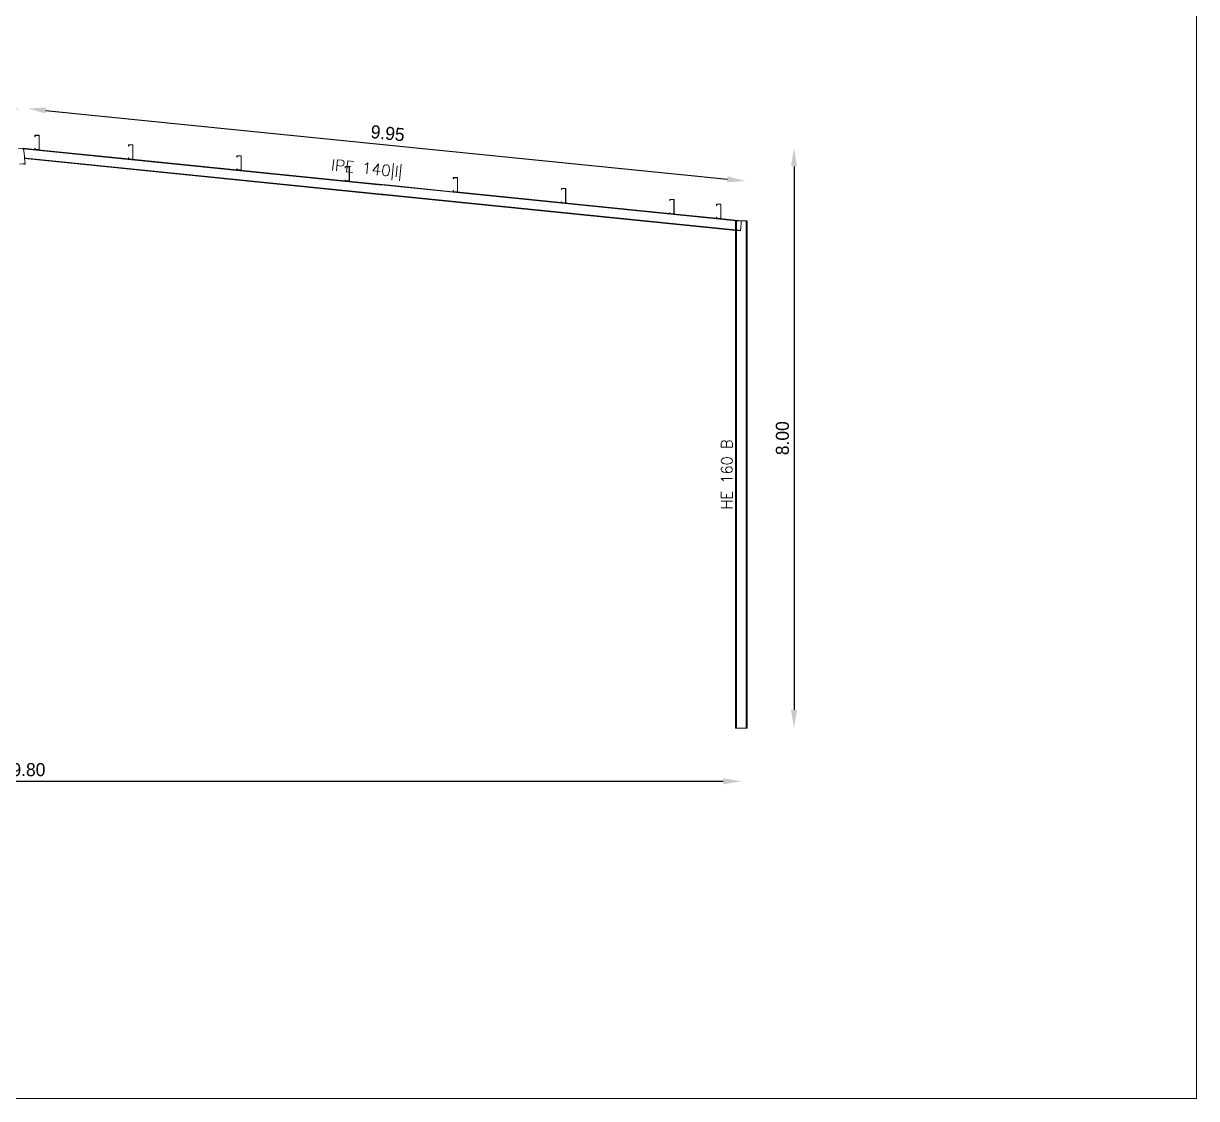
# Model space of a CAD drawing. Header units: millimetres. Extents: x 0 to 149, y -64 to 103.
# Drawn here: x 133.16 to 149.34, y 25.66 to 40.5 of the extents above; entities that cross this region are included whole.
import ezdxf
from ezdxf.enums import TextEntityAlignment as Align

# ---------------------------------------------------------------- set-up
doc = ezdxf.new("R2010")
doc.units = ezdxf.units.MM
for name, color, linetype, lineweight in [('BARRAS_DE_ACERO', 7, 'Continuous', 9), ('COTAS', 13, 'Continuous', 9), ('RECUAD_LIMITES', 2, 'Continuous', 0), ('REFERENCIA_DE_LAS_BARRAS', 2, 'Continuous', 9)]:
    doc.layers.add(name, color=color, linetype=linetype, lineweight=lineweight)
doc.styles.add('CYPETXT', font='romans__.ttf', dxfattribs={"height": 0.2})
doc.styles.add('RomanS', font='')
doc.styles.get('RomanS').set_extended_font_data('Porsche')
doc.dimstyles.new('100-color', dxfattribs={"dimtxt": 0.18, "dimasz": 0.25, "dimexe": 0, "dimexo": 0.5, "dimgap": 0.07, "dimtad": 1, "dimzin": 4, "dimdsep": 46, "dimtxsty": 'RomanS', "dimcen": 0.1, "dimse1": 1, "dimse2": 1, "dimadec": 0, "dimazin": 0, "dimtfac": 1, "dimtix": 1, "dimtmove": 2, "dimatfit": 3, "dimfxl": 1, "dimtvp": 1.058824, "dimtolj": 1, "dimtzin": 1, "dimarcsym": 0})

# ---------------------------------------------------------------- blocks, each defined once
blk = doc.blocks.new('*D511')
at = {"layer": 'COTAS', "color": 0, "lineweight": -2, "transparency": 16777216}
blk.add_line((123.513, 30.042), (142.813, 30.042), dxfattribs=at)
at = {"layer": 'COTAS', "color": 0, "transparency": 16777216}
for points in [[(123.513, 30.084), (123.513, 30.001), (123.263, 30.042)], [(142.813, 30.084), (142.813, 30.001), (143.063, 30.042)]]:
    blk.add_solid(points, dxfattribs=at)
at = {"layer": 'Defpoints', "color": 0, "transparency": 16777216}
for p in [(123.263, 30.776), (143.063, 30.776), (143.063, 30.042)]:
    blk.add_point(p, dxfattribs=at)
at = {"layer": 'COTAS', "color": 0, "transparency": 16777216, "insert": (133.163, 30.202), "char_height": 0.18, "attachment_point": 5, "style": 'RomanS'}
blk.add_mtext('\\A1;19.80', dxfattribs=at)
blk = doc.blocks.new('*D512')
at = {"layer": 'COTAS', "color": 0, "lineweight": -2, "transparency": 16777216}
blk.add_line((143.789, 38.526), (143.789, 31.026), dxfattribs=at)
at = {"layer": 'COTAS', "color": 0, "transparency": 16777216}
for points in [[(143.747, 38.526), (143.831, 38.526), (143.789, 38.776)], [(143.747, 31.026), (143.831, 31.026), (143.789, 30.776)]]:
    blk.add_solid(points, dxfattribs=at)
at = {"layer": 'Defpoints', "color": 0, "transparency": 16777216}
for p in [(133.163, 38.776), (133.163, 30.776), (143.789, 30.776)]:
    blk.add_point(p, dxfattribs=at)
at = {"layer": 'COTAS', "color": 0, "transparency": 16777216, "insert": (143.629, 34.776), "char_height": 0.18, "attachment_point": 5, "rotation": 90, "style": 'RomanS'}
blk.add_mtext('\\A1;8.00', dxfattribs=at)
blk = doc.blocks.new('*D514')
at = {"layer": 'COTAS', "color": 0, "lineweight": -2, "transparency": 16777216}
blk.add_line((123.457, 38.348), (132.859, 39.298), dxfattribs=at)
at = {"layer": 'COTAS', "color": 0, "transparency": 16777216}
for points in [[(132.855, 39.339), (132.863, 39.256), (133.108, 39.323)], [(123.452, 38.389), (123.461, 38.306), (123.208, 38.323)]]:
    blk.add_solid(points, dxfattribs=at)
at = {"layer": 'Defpoints', "color": 0, "transparency": 16777216}
for p in [(133.108, 39.323), (133.163, 38.776), (123.263, 37.776)]:
    blk.add_point(p, dxfattribs=at)
at = {"layer": 'COTAS', "color": 0, "transparency": 16777216, "insert": (128.142, 38.982), "char_height": 0.18, "attachment_point": 5, "rotation": 5.7679, "style": 'RomanS'}
blk.add_mtext('\\A1;9.95', dxfattribs=at)
blk = doc.blocks.new('*D515')
at = {"layer": 'COTAS', "color": 0, "lineweight": -2, "transparency": 16777216}
blk.add_line((133.467, 39.299), (142.87, 38.349), dxfattribs=at)
at = {"layer": 'COTAS', "color": 0, "transparency": 16777216}
for points in [[(133.471, 39.34), (133.463, 39.257), (133.219, 39.324)], [(142.874, 38.39), (142.866, 38.307), (143.119, 38.324)]]:
    blk.add_solid(points, dxfattribs=at)
at = {"layer": 'Defpoints', "color": 0, "transparency": 16777216}
for p in [(133.163, 38.776), (143.119, 38.324), (143.063, 37.776)]:
    blk.add_point(p, dxfattribs=at)
at = {"layer": 'COTAS', "color": 0, "transparency": 16777216, "insert": (138.185, 38.983), "char_height": 0.18, "attachment_point": 5, "rotation": 354.2321, "style": 'RomanS'}
blk.add_mtext('\\A1;9.95', dxfattribs=at)

msp = doc.modelspace()

# ---------------------------------------------------------------- linework, layer by layer
at = {"layer": 'BARRAS_DE_ACERO'}
for p, q in [((133.32, 38.954), (133.319, 38.953)), ((133.319, 38.953), (133.319, 38.951)), ((133.319, 38.936), (133.319, 38.951)), ((133.319, 38.936), (133.321, 38.936)), ((133.32, 38.954), (133.322, 38.955)), ((133.321, 38.953), (133.322, 38.953)), ((133.321, 38.952), (133.321, 38.953)), ((133.321, 38.951), (133.321, 38.952)), ((133.321, 38.936), (133.321, 38.951)), ((133.322, 38.955), (133.323, 38.956)), ((133.323, 38.954), (133.322, 38.953)), ((133.323, 38.954), (133.374, 38.954)), ((133.374, 38.954), (133.375, 38.953)), ((133.376, 38.953), (133.375, 38.953)), ((133.376, 38.955), (133.377, 38.954)), ((133.376, 38.953), (133.377, 38.952)), ((133.378, 38.953), (133.377, 38.954)), ((133.377, 38.952), (133.377, 38.951)), ((133.377, 38.951), (133.377, 38.76)), ((133.379, 38.951), (133.378, 38.953)), ((133.379, 38.76), (133.379, 38.951)), ((133.088, 38.768), (133.163, 38.776)), ((133.149, 38.765), (133.163, 38.766)), ((133.238, 38.768), (133.163, 38.776)), ((133.163, 38.776), (133.163, 38.766)), ((133.167, 38.74), (133.163, 38.776)), ((133.2, 38.765), (133.163, 38.769)), ((133.167, 38.74), (133.175, 38.662)), ((133.2, 38.765), (138.058, 38.274)), ((133.319, 38.76), (133.319, 38.776)), ((133.319, 38.776), (133.321, 38.776)), ((133.319, 38.758), (133.319, 38.76)), ((133.32, 38.757), (133.319, 38.758)), ((133.32, 38.757), (133.322, 38.756)), ((133.321, 38.759), (133.321, 38.76)), ((133.321, 38.759), (133.321, 38.758)), ((133.322, 38.758), (133.321, 38.758)), ((133.322, 38.758), (133.323, 38.758)), ((133.323, 38.756), (133.322, 38.756)), ((133.323, 38.758), (133.342, 38.758)), ((133.362, 38.756), (133.323, 38.756)), ((133.342, 38.758), (133.374, 38.758)), ((133.362, 38.756), (133.374, 38.756)), ((133.374, 38.758), (133.375, 38.758)), ((133.376, 38.756), (133.374, 38.756)), ((133.375, 38.758), (133.376, 38.758)), ((133.376, 38.758), (133.377, 38.759)), ((133.376, 38.756), (133.377, 38.757)), ((133.377, 38.76), (133.377, 38.759)), ((134.612, 38.82), (134.613, 38.822)), ((134.612, 38.805), (134.612, 38.82)), ((134.612, 38.805), (134.612, 38.805)), ((134.614, 38.805), (134.612, 38.805)), ((134.614, 38.824), (134.613, 38.822)), ((134.615, 38.825), (134.614, 38.824)), ((134.614, 38.821), (134.615, 38.822)), ((134.614, 38.821), (134.614, 38.82)), ((134.614, 38.82), (134.614, 38.82)), ((134.614, 38.82), (134.614, 38.82)), ((134.614, 38.82), (134.614, 38.805)), ((134.615, 38.805), (134.614, 38.805)), ((134.615, 38.825), (134.617, 38.825)), ((134.616, 38.823), (134.615, 38.822)), ((134.616, 38.822), (134.615, 38.822)), ((134.615, 38.821), (134.615, 38.822)), ((134.615, 38.821), (134.615, 38.82)), ((134.615, 38.805), (134.615, 38.82)), ((134.617, 38.823), (134.616, 38.823)), ((134.617, 38.822), (134.616, 38.822)), ((134.668, 38.825), (134.617, 38.825)), ((134.617, 38.823), (134.668, 38.823)), ((134.617, 38.823), (134.617, 38.823)), ((134.667, 38.822), (134.617, 38.822)), ((134.668, 38.822), (134.667, 38.822)), ((134.668, 38.825), (134.669, 38.825)), ((134.671, 38.824), (134.669, 38.825)), ((134.67, 38.821), (134.669, 38.822)), ((134.67, 38.82), (134.67, 38.821)), ((134.67, 38.82), (134.67, 38.821)), ((134.67, 38.629), (134.67, 38.82)), ((134.67, 38.82), (134.67, 38.82)), ((134.67, 38.63), (134.67, 38.82)), ((134.672, 38.822), (134.671, 38.824)), ((134.672, 38.82), (134.672, 38.822)), ((134.672, 38.82), (134.672, 38.82)), ((134.672, 38.82), (134.672, 38.82)), ((134.672, 38.63), (134.672, 38.82)), ((134.672, 38.63), (134.672, 38.82)), ((136.106, 38.673), (136.105, 38.671)), ((136.105, 38.67), (136.105, 38.671)), ((136.105, 38.654), (136.105, 38.67)), ((136.106, 38.673), (136.107, 38.674)), ((136.107, 38.674), (136.109, 38.674)), ((136.107, 38.671), (136.108, 38.672)), ((136.107, 38.671), (136.107, 38.671)), ((136.107, 38.67), (136.107, 38.671)), ((136.107, 38.654), (136.107, 38.67)), ((136.107, 38.654), (136.107, 38.669)), ((136.108, 38.672), (136.109, 38.672)), ((136.109, 38.674), (136.16, 38.674)), ((136.11, 38.672), (136.109, 38.671)), ((136.11, 38.672), (136.16, 38.672)), ((136.162, 38.674), (136.16, 38.674)), ((136.16, 38.672), (136.161, 38.671)), ((136.162, 38.671), (136.161, 38.672)), ((136.161, 38.671), (136.161, 38.671)), ((136.162, 38.67), (136.161, 38.671)), ((136.163, 38.673), (136.162, 38.674)), ((136.162, 38.671), (136.163, 38.67)), ((136.162, 38.671), (136.162, 38.671)), ((136.162, 38.669), (136.162, 38.67)), ((136.162, 38.479), (136.162, 38.669)), ((136.163, 38.673), (136.164, 38.671)), ((136.163, 38.67), (136.163, 38.479)), ((136.164, 38.671), (136.165, 38.67)), ((136.165, 38.67), (136.165, 38.669)), ((136.165, 38.669), (136.165, 38.669)), ((136.165, 38.479), (136.165, 38.669)), ((136.165, 38.479), (136.165, 38.669)), ((133.108, 38.558), (133.184, 38.566)), ((133.16, 38.554), (133.185, 38.557)), ((133.175, 38.662), (133.178, 38.633)), ((133.2, 38.638), (133.177, 38.64)), ((133.178, 38.633), (138.11, 38.135)), ((133.184, 38.566), (133.178, 38.633)), ((133.185, 38.565), (133.184, 38.566)), ((133.185, 38.565), (133.185, 38.557)), ((138.11, 38.142), (133.2, 38.638)), ((134.612, 38.629), (134.612, 38.645)), ((134.612, 38.645), (134.612, 38.645)), ((134.612, 38.645), (134.614, 38.645)), ((134.613, 38.628), (134.612, 38.629)), ((134.614, 38.626), (134.613, 38.628)), ((134.614, 38.645), (134.614, 38.63)), ((134.614, 38.645), (134.615, 38.645)), ((134.614, 38.63), (134.614, 38.629)), ((134.614, 38.629), (134.614, 38.629)), ((134.614, 38.629), (134.614, 38.628)), ((134.614, 38.628), (134.615, 38.628)), ((134.615, 38.625), (134.614, 38.626)), ((134.615, 38.63), (134.615, 38.645)), ((134.615, 38.629), (134.615, 38.629)), ((134.615, 38.628), (134.616, 38.627)), ((134.617, 38.627), (134.616, 38.628)), ((134.617, 38.627), (134.616, 38.627)), ((134.631, 38.627), (134.617, 38.627)), ((134.617, 38.627), (134.617, 38.627)), ((134.617, 38.627), (134.617, 38.627)), ((134.63, 38.627), (134.617, 38.627)), ((134.63, 38.627), (134.636, 38.627)), ((134.631, 38.627), (134.667, 38.627)), ((134.668, 38.627), (134.636, 38.627)), ((134.656, 38.625), (134.668, 38.625)), ((134.667, 38.627), (134.668, 38.628)), ((134.669, 38.628), (134.668, 38.628)), ((134.668, 38.627), (134.669, 38.627)), ((134.668, 38.625), (134.669, 38.625)), ((134.67, 38.629), (134.669, 38.628)), ((134.669, 38.628), (134.67, 38.628)), ((134.669, 38.628), (134.669, 38.627)), ((134.671, 38.626), (134.669, 38.625)), ((134.67, 38.629), (134.67, 38.63)), ((134.67, 38.628), (134.67, 38.629)), ((134.672, 38.628), (134.671, 38.626)), ((134.672, 38.63), (134.672, 38.63)), ((134.672, 38.63), (134.672, 38.629)), ((134.672, 38.629), (134.672, 38.628)), ((136.107, 38.654), (136.105, 38.654)), ((136.107, 38.654), (136.107, 38.654)), ((137.597, 38.521), (137.598, 38.522)), ((137.597, 38.519), (137.597, 38.521)), ((137.597, 38.519), (137.597, 38.503)), ((137.598, 38.522), (137.6, 38.523)), ((137.599, 38.52), (137.599, 38.519)), ((137.599, 38.519), (137.599, 38.503)), ((137.6, 38.523), (137.601, 38.523)), ((137.6, 38.52), (137.601, 38.521)), ((137.6, 38.519), (137.6, 38.52)), ((137.653, 38.523), (137.601, 38.523)), ((137.601, 38.521), (137.601, 38.521)), ((137.601, 38.521), (137.653, 38.521)), ((137.601, 38.521), (137.602, 38.521)), ((137.602, 38.521), (137.652, 38.521)), ((137.652, 38.521), (137.653, 38.521)), ((137.653, 38.523), (137.654, 38.523)), ((137.653, 38.521), (137.654, 38.521)), ((137.653, 38.521), (137.653, 38.521)), ((137.654, 38.52), (137.653, 38.521)), ((137.654, 38.523), (137.656, 38.522)), ((137.654, 38.521), (137.655, 38.52)), ((137.654, 38.519), (137.654, 38.52)), ((137.655, 38.518), (137.654, 38.519)), ((137.655, 38.52), (137.655, 38.519)), ((137.655, 38.519), (137.655, 38.328)), ((137.655, 38.518), (137.655, 38.328)), ((137.656, 38.522), (137.657, 38.521)), ((137.657, 38.521), (137.657, 38.519)), ((137.657, 38.518), (137.657, 38.518)), ((137.657, 38.518), (137.657, 38.328)), ((136.107, 38.494), (136.105, 38.494)), ((136.105, 38.479), (136.105, 38.494)), ((136.105, 38.479), (136.105, 38.479)), ((136.107, 38.494), (136.107, 38.479)), ((136.107, 38.478), (136.107, 38.479)), ((136.107, 38.478), (136.107, 38.479)), ((136.107, 38.478), (136.107, 38.478)), ((136.123, 38.477), (136.107, 38.478)), ((136.107, 38.478), (136.107, 38.478)), ((136.107, 38.477), (136.107, 38.478)), ((136.107, 38.478), (136.108, 38.477)), ((136.107, 38.477), (136.108, 38.476)), ((136.107, 38.477), (136.107, 38.477)), ((136.109, 38.474), (136.107, 38.474)), ((136.109, 38.477), (136.108, 38.477)), ((136.108, 38.476), (136.108, 38.476)), ((136.11, 38.477), (136.109, 38.477)), ((136.109, 38.474), (136.148, 38.474)), ((136.123, 38.477), (136.11, 38.477)), ((136.11, 38.476), (136.16, 38.476)), ((136.16, 38.477), (136.123, 38.477)), ((136.148, 38.474), (136.16, 38.474)), ((136.16, 38.477), (136.161, 38.477)), ((136.161, 38.476), (136.16, 38.476)), ((136.162, 38.474), (136.16, 38.474)), ((136.161, 38.477), (136.162, 38.478)), ((136.161, 38.476), (136.162, 38.477)), ((136.161, 38.477), (136.161, 38.477)), ((136.162, 38.478), (136.163, 38.479)), ((136.162, 38.478), (136.162, 38.479)), ((136.162, 38.477), (136.162, 38.478)), ((136.162, 38.474), (136.163, 38.475)), ((136.164, 38.477), (136.163, 38.475)), ((136.165, 38.479), (136.164, 38.477)), ((136.165, 38.479), (136.165, 38.479)), ((136.165, 38.479), (136.165, 38.479)), ((137.599, 38.503), (137.597, 38.503)), ((137.597, 38.343), (137.599, 38.343)), ((137.6, 38.503), (137.599, 38.503)), ((137.599, 38.343), (137.6, 38.343)), ((137.599, 38.343), (137.599, 38.328)), ((137.6, 38.343), (137.6, 38.328)), ((139.09, 38.37), (139.089, 38.368)), ((139.089, 38.353), (139.089, 38.368)), ((139.091, 38.353), (139.089, 38.353)), ((139.09, 38.37), (139.091, 38.371)), ((139.091, 38.368), (139.092, 38.369)), ((139.091, 38.353), (139.091, 38.368)), ((139.092, 38.353), (139.091, 38.353)), ((139.093, 38.37), (139.092, 38.37)), ((139.092, 38.369), (139.092, 38.37)), ((139.092, 38.369), (139.092, 38.368)), ((139.092, 38.369), (139.093, 38.369)), ((139.092, 38.368), (139.092, 38.353)), ((139.093, 38.37), (139.094, 38.371)), ((139.093, 38.369), (139.093, 38.37)), ((139.093, 38.37), (139.094, 38.37)), ((139.145, 38.373), (139.094, 38.373)), ((139.145, 38.371), (139.094, 38.371)), ((139.145, 38.373), (139.147, 38.372)), ((139.145, 38.371), (139.146, 38.37)), ((139.145, 38.37), (139.146, 38.369)), ((139.147, 38.37), (139.146, 38.37)), ((139.146, 38.369), (139.147, 38.369)), ((139.148, 38.371), (139.147, 38.372)), ((139.147, 38.368), (139.147, 38.369)), ((139.147, 38.178), (139.147, 38.368)), ((139.147, 38.368), (139.147, 38.177)), ((139.148, 38.371), (139.149, 38.37)), ((139.149, 38.37), (139.149, 38.368)), ((139.149, 38.368), (139.149, 38.368)), ((139.149, 38.368), (139.149, 38.368)), ((139.149, 38.368), (139.149, 38.178)), ((137.597, 38.326), (137.598, 38.325)), ((137.6, 38.324), (137.598, 38.325)), ((137.599, 38.327), (137.599, 38.328)), ((137.6, 38.326), (137.599, 38.327)), ((137.6, 38.327), (137.6, 38.328)), ((137.6, 38.327), (137.6, 38.327)), ((137.6, 38.327), (137.6, 38.327)), ((137.601, 38.326), (137.6, 38.327)), ((137.6, 38.326), (137.601, 38.326)), ((137.6, 38.324), (137.601, 38.323)), ((137.601, 38.325), (137.601, 38.326)), ((137.602, 38.326), (137.601, 38.326)), ((137.64, 38.323), (137.601, 38.323)), ((137.616, 38.326), (137.652, 38.326)), ((137.64, 38.323), (137.653, 38.323)), ((137.653, 38.326), (137.652, 38.326)), ((137.654, 38.327), (137.653, 38.326)), ((137.653, 38.326), (137.653, 38.325)), ((137.654, 38.326), (137.653, 38.326)), ((137.654, 38.324), (137.653, 38.323)), ((137.654, 38.327), (137.655, 38.328)), ((137.654, 38.327), (137.654, 38.327)), ((137.655, 38.327), (137.654, 38.326)), ((137.656, 38.325), (137.654, 38.324)), ((137.655, 38.327), (137.655, 38.328)), ((137.657, 38.326), (137.656, 38.325)), ((137.657, 38.328), (137.657, 38.328)), ((137.657, 38.328), (137.657, 38.328)), ((137.657, 38.328), (137.657, 38.326)), ((138.058, 38.274), (138.136, 38.266)), ((138.113, 38.276), (138.168, 38.27)), ((138.136, 38.266), (142.994, 37.776)), ((138.136, 38.266), (142.992, 37.776)), ((138.136, 38.266), (138.136, 38.266)), ((138.168, 38.27), (139.089, 38.177)), ((139.089, 38.193), (139.091, 38.193)), ((139.089, 38.177), (139.089, 38.193)), ((139.092, 38.193), (139.091, 38.193)), ((139.091, 38.177), (139.091, 38.193)), ((139.092, 38.193), (139.092, 38.178)), ((140.582, 38.219), (140.583, 38.221)), ((140.582, 38.219), (140.582, 38.217)), ((140.582, 38.202), (140.582, 38.217)), ((140.582, 38.202), (140.582, 38.202)), ((140.582, 38.202), (140.584, 38.202)), ((140.583, 38.221), (140.585, 38.222)), ((140.585, 38.219), (140.584, 38.218)), ((140.584, 38.217), (140.584, 38.218)), ((140.584, 38.217), (140.585, 38.218)), ((140.584, 38.217), (140.584, 38.217)), ((140.585, 38.222), (140.586, 38.222)), ((140.585, 38.219), (140.585, 38.22)), ((140.585, 38.219), (140.586, 38.219)), ((140.585, 38.219), (140.585, 38.218)), ((140.586, 38.222), (140.637, 38.222)), ((140.586, 38.22), (140.637, 38.22)), ((140.586, 38.219), (140.587, 38.219)), ((140.637, 38.222), (140.637, 38.222)), ((140.639, 38.222), (140.637, 38.222)), ((140.637, 38.22), (140.637, 38.22)), ((140.638, 38.22), (140.637, 38.22)), ((140.639, 38.219), (140.638, 38.22)), ((140.638, 38.219), (140.639, 38.219)), ((140.639, 38.222), (140.64, 38.221)), ((140.639, 38.219), (140.639, 38.218)), ((140.64, 38.218), (140.639, 38.219)), ((140.639, 38.218), (140.639, 38.217)), ((140.64, 38.221), (140.641, 38.219)), ((140.64, 38.218), (140.64, 38.217)), ((140.64, 38.217), (140.64, 38.027)), ((140.64, 38.217), (140.64, 38.217)), ((140.642, 38.217), (140.641, 38.219)), ((140.642, 38.027), (140.642, 38.217)), ((140.642, 38.217), (140.642, 38.217)), ((138.116, 38.142), (138.11, 38.142)), ((138.11, 38.135), (138.116, 38.135)), ((138.116, 38.135), (142.983, 37.643)), ((139.089, 38.177), (139.089, 38.177)), ((139.089, 38.177), (139.09, 38.175)), ((139.091, 38.174), (139.09, 38.175)), ((139.092, 38.176), (139.091, 38.177)), ((139.091, 38.174), (139.092, 38.173)), ((139.092, 38.177), (139.092, 38.178)), ((139.092, 38.177), (139.108, 38.175)), ((139.092, 38.177), (139.093, 38.176)), ((139.092, 38.177), (139.092, 38.177)), ((139.092, 38.176), (139.092, 38.175)), ((139.092, 38.175), (139.093, 38.175)), ((139.094, 38.173), (139.092, 38.173)), ((139.093, 38.176), (139.093, 38.175)), ((139.094, 38.175), (139.093, 38.175)), ((139.094, 38.175), (139.093, 38.175)), ((139.094, 38.175), (139.145, 38.175)), ((139.108, 38.175), (139.094, 38.175)), ((139.094, 38.175), (139.094, 38.175)), ((139.133, 38.173), (139.094, 38.173)), ((139.144, 38.175), (139.108, 38.175)), ((139.145, 38.175), (139.144, 38.175)), ((139.145, 38.175), (139.146, 38.176)), ((139.145, 38.175), (139.146, 38.175)), ((139.147, 38.173), (139.145, 38.173)), ((139.147, 38.177), (139.146, 38.176)), ((139.146, 38.175), (139.147, 38.175)), ((139.147, 38.178), (139.147, 38.177)), ((139.147, 38.176), (139.147, 38.177)), ((139.147, 38.175), (139.147, 38.176)), ((139.147, 38.173), (139.148, 38.174)), ((139.149, 38.175), (139.148, 38.174)), ((140.582, 38.042), (140.584, 38.042)), ((140.582, 38.026), (140.582, 38.042)), ((140.582, 38.025), (140.582, 38.026)), ((140.582, 38.026), (140.582, 38.026)), ((140.582, 38.025), (140.583, 38.023)), ((140.584, 38.042), (140.584, 38.027)), ((140.584, 38.042), (140.584, 38.027)), ((140.584, 38.042), (140.584, 38.042)), ((140.584, 38.026), (140.584, 38.027)), ((140.584, 38.026), (140.584, 38.027)), ((140.584, 38.026), (140.601, 38.024)), ((140.585, 38.026), (140.584, 38.026)), ((140.585, 38.025), (140.584, 38.025)), ((140.585, 38.026), (140.585, 38.025)), ((140.586, 38.025), (140.585, 38.025)), ((140.585, 38.024), (140.585, 38.025)), ((140.585, 38.024), (140.586, 38.024)), ((140.586, 38.025), (140.587, 38.024)), ((140.587, 38.024), (140.586, 38.024)), ((140.625, 38.022), (140.586, 38.022)), ((140.605, 38.024), (140.587, 38.024)), ((140.601, 38.024), (140.587, 38.024)), ((140.601, 38.024), (140.637, 38.024)), ((140.605, 38.024), (140.637, 38.024)), ((140.625, 38.022), (142.074, 37.876)), ((140.625, 38.022), (140.637, 38.022)), ((140.637, 38.024), (140.638, 38.025)), ((140.637, 38.024), (140.638, 38.024)), ((140.639, 38.022), (140.637, 38.022)), ((140.638, 38.024), (140.639, 38.025)), ((140.639, 38.025), (140.638, 38.025)), ((140.639, 38.025), (140.639, 38.026)), ((140.639, 38.025), (140.64, 38.025)), ((140.639, 38.022), (140.64, 38.023)), ((140.64, 38.025), (140.64, 38.026)), ((140.64, 38.023), (140.641, 38.025)), ((140.641, 38.025), (140.642, 38.026)), ((140.642, 38.026), (140.642, 38.027)), ((140.642, 38.027), (140.642, 38.027)), ((142.075, 38.068), (142.074, 38.067)), ((142.076, 38.07), (142.075, 38.068)), ((142.076, 38.07), (142.077, 38.071)), ((142.077, 38.071), (142.079, 38.071)), ((142.078, 38.069), (142.079, 38.069)), ((142.079, 38.071), (142.13, 38.071)), ((142.131, 38.071), (142.13, 38.071)), ((142.131, 38.071), (142.133, 38.07)), ((142.132, 38.067), (142.132, 37.876)), ((142.074, 37.876), (142.074, 37.891)), ((142.076, 37.891), (142.074, 37.891)), ((142.075, 37.874), (142.074, 37.876)), ((142.074, 37.876), (142.074, 37.876)), ((142.075, 37.874), (142.076, 37.872)), ((142.076, 37.891), (142.076, 37.876)), ((142.076, 37.875), (142.076, 37.876)), ((142.077, 37.874), (142.076, 37.875)), ((142.076, 37.875), (142.098, 37.873)), ((142.076, 37.875), (142.076, 37.875)), ((142.076, 37.872), (142.077, 37.871)), ((142.078, 37.873), (142.077, 37.874)), ((142.079, 37.871), (142.077, 37.871)), ((142.078, 37.873), (142.079, 37.873)), ((142.079, 37.873), (142.098, 37.873)), ((142.118, 37.871), (142.079, 37.871)), ((142.118, 37.871), (142.13, 37.871)), ((142.118, 37.871), (142.721, 37.81)), ((142.131, 37.871), (142.13, 37.871)), ((142.131, 37.874), (142.132, 37.875)), ((142.131, 37.874), (142.131, 37.873)), ((142.132, 37.876), (142.132, 37.875)), ((142.134, 37.876), (142.134, 37.874)), ((142.722, 38.003), (142.721, 38.001)), ((142.721, 37.986), (142.721, 38.001)), ((142.721, 37.986), (142.723, 37.986)), ((142.723, 38.004), (142.722, 38.003)), ((142.723, 38.004), (142.724, 38.005)), ((142.726, 38.006), (142.724, 38.005)), ((142.725, 38.004), (142.726, 38.004)), ((142.777, 38.006), (142.726, 38.006)), ((142.777, 38.004), (142.726, 38.004)), ((142.779, 38.005), (142.777, 38.006)), ((142.777, 38.004), (142.778, 38.004)), ((142.778, 38.004), (142.779, 38.003)), ((142.779, 38.005), (142.78, 38.004)), ((142.779, 38.003), (142.779, 38.002)), ((142.779, 38.002), (142.779, 38.001)), ((142.779, 37.81), (142.779, 38.001)), ((142.78, 38.004), (142.781, 38.003)), ((142.781, 38.003), (142.781, 38.001)), ((142.781, 37.81), (142.781, 38.001)), ((142.721, 37.826), (142.723, 37.826)), ((142.721, 37.826), (142.721, 37.81)), ((142.721, 37.81), (142.721, 37.81)), ((142.721, 37.81), (142.722, 37.809)), ((142.722, 37.809), (142.723, 37.807)), ((142.723, 37.826), (142.723, 37.81)), ((142.723, 37.809), (142.723, 37.81)), ((142.724, 37.809), (142.723, 37.809)), ((142.724, 37.806), (142.723, 37.807)), ((142.724, 37.809), (142.725, 37.808)), ((142.726, 37.808), (142.725, 37.808)), ((142.726, 37.808), (142.745, 37.808)), ((142.745, 37.808), (142.777, 37.808)), ((142.765, 37.806), (143.063, 37.776)), ((142.777, 37.806), (142.765, 37.806)), ((142.777, 37.808), (142.778, 37.808)), ((142.777, 37.806), (142.779, 37.806)), ((142.778, 37.808), (142.779, 37.809)), ((142.779, 37.809), (142.779, 37.81)), ((142.779, 37.809), (142.779, 37.809)), ((142.779, 37.806), (142.78, 37.807)), ((142.781, 37.809), (142.78, 37.807)), ((142.781, 37.809), (142.781, 37.81)), ((142.983, 37.776), (142.983, 37.65)), ((142.994, 37.776), (142.983, 37.776)), ((142.992, 37.776), (142.994, 37.776)), ((142.996, 37.775), (143.008, 37.774)), ((142.996, 37.775), (143.008, 37.774)), ((142.996, 37.775), (142.996, 37.775)), ((142.996, 37.649), (142.996, 37.775)), ((143.008, 37.774), (143.008, 37.774)), ((143.008, 37.774), (143.063, 37.769)), ((143.06, 37.746), (143.054, 37.681)), ((143.06, 37.746), (143.063, 37.776)), ((143.065, 37.776), (143.063, 37.776)), ((143.065, 37.776), (143.095, 37.776)), ((143.118, 37.776), (143.095, 37.776)), ((143.13, 37.776), (143.118, 37.776)), ((143.13, 37.776), (143.143, 37.776)), ((143.143, 37.776), (143.143, 30.776)), ((142.983, 37.65), (142.983, 37.643)), ((142.983, 37.643), (142.983, 30.776)), ((142.996, 37.649), (143.05, 37.643)), ((142.996, 30.776), (142.996, 37.642)), ((143.049, 37.636), (143.05, 37.643)), ((143.05, 37.643), (143.051, 37.656)), ((143.051, 37.656), (143.052, 37.662)), ((143.053, 37.676), (143.052, 37.662)), ((143.053, 37.676), (143.054, 37.681)), ((142.996, 30.776), (142.983, 30.776)), ((143.13, 30.776), (142.996, 30.776))]:
    msp.add_line(p, q, dxfattribs=at)
for points in [[(133.376, 38.955), (133.374, 38.956), (133.323, 38.956)], [(133.2, 38.765), (138.058, 38.274), (138.058, 38.274)], [(133.319, 38.76), (133.319, 38.76), (133.238, 38.768)], [(133.321, 38.776), (133.321, 38.76), (133.321, 38.76), (133.342, 38.758)], [(134.612, 38.629), (134.612, 38.629), (133.362, 38.756)], [(133.379, 38.76), (133.378, 38.758), (133.377, 38.757)], [(134.669, 38.822), (134.669, 38.823), (134.668, 38.823)], [(134.67, 38.821), (134.669, 38.822), (134.668, 38.822)], [(136.109, 38.671), (136.108, 38.671), (136.107, 38.67), (136.107, 38.669)], [(136.109, 38.672), (136.16, 38.672), (136.161, 38.672)], [(134.631, 38.627), (134.615, 38.629), (134.615, 38.63)], [(134.615, 38.629), (134.615, 38.628), (134.616, 38.628)], [(134.615, 38.625), (134.617, 38.625), (134.656, 38.625)], [(136.105, 38.477), (136.105, 38.479), (134.656, 38.625)], [(137.599, 38.52), (137.6, 38.521), (137.601, 38.521)], [(137.6, 38.503), (137.6, 38.518), (137.6, 38.519)], [(137.657, 38.519), (137.657, 38.518), (137.657, 38.328)], [(136.105, 38.477), (136.106, 38.475), (136.107, 38.474)], [(136.107, 38.494), (136.107, 38.494), (136.107, 38.479)], [(136.108, 38.476), (136.109, 38.476), (136.11, 38.476)], [(137.597, 38.326), (137.597, 38.328), (136.148, 38.474)], [(137.597, 38.328), (137.597, 38.328), (137.597, 38.343)], [(139.091, 38.371), (139.092, 38.372), (139.094, 38.373)], [(139.145, 38.37), (139.144, 38.37), (139.094, 38.37)], [(139.147, 38.37), (139.147, 38.369), (139.147, 38.368)], [(139.149, 38.368), (139.149, 38.178), (139.149, 38.178)], [(137.602, 38.326), (137.616, 38.326), (137.6, 38.327)], [(137.601, 38.325), (137.614, 38.325), (137.621, 38.325), (137.653, 38.325)], [(138.113, 38.276), (137.64, 38.323)], [(140.584, 38.217), (140.584, 38.202), (140.584, 38.202), (140.584, 38.217)], [(140.586, 38.22), (140.586, 38.22), (140.585, 38.22)], [(140.638, 38.219), (140.637, 38.219), (140.587, 38.219)], [(140.639, 38.217), (140.639, 38.027), (140.639, 38.026)], [(140.642, 38.217), (140.642, 38.217), (140.642, 38.027)], [(139.145, 38.173), (139.133, 38.173), (140.582, 38.026)], [(139.149, 38.178), (139.149, 38.177), (139.149, 38.175)], [(140.586, 38.022), (140.585, 38.022), (140.583, 38.023)], [(140.584, 38.026), (140.584, 38.026), (140.584, 38.025)], [(140.64, 38.026), (140.64, 38.026), (140.64, 38.027)], [(142.076, 38.051), (142.074, 38.051), (142.074, 38.067)], [(142.078, 38.069), (142.077, 38.068), (142.076, 38.068), (142.076, 38.067), (142.076, 38.051)], [(142.079, 38.069), (142.13, 38.069), (142.131, 38.069)], [(142.132, 38.067), (142.132, 38.068), (142.131, 38.068), (142.131, 38.069)], [(142.133, 38.07), (142.134, 38.068), (142.134, 38.067), (142.134, 37.876)], [(142.098, 37.873), (142.13, 37.873), (142.131, 37.873)], [(142.134, 37.874), (142.133, 37.872), (142.131, 37.871)], [(142.723, 37.986), (142.723, 38.001), (142.723, 38.002), (142.724, 38.003), (142.725, 38.004)], [(142.723, 37.81), (142.723, 37.81), (142.745, 37.808)], [(142.724, 37.806), (142.726, 37.806), (142.765, 37.806)], [(142.996, 37.775), (142.996, 37.776), (142.994, 37.776)], [(143.13, 37.776), (143.13, 30.776), (143.143, 30.776)], [(142.996, 37.649), (142.996, 37.642), (143.049, 37.636)]]:
    msp.add_lwpolyline(points, dxfattribs=at)
msp.add_lwpolyline([(142.983, 37.65), (142.983, 37.65), (138.116, 38.142), (142.983, 37.65)], close=True, dxfattribs=at)
at = {"layer": 'RECUAD_LIMITES'}
msp.add_lwpolyline([(107.34, 25.665), (149.34, 25.665), (149.34, 55.365), (107.34, 55.365), (107.34, 25.665)], close=True, dxfattribs=at)

# ---------------------------------------------------------------- texts
at = {"layer": 'REFERENCIA_DE_LAS_BARRAS', "style": 'CYPETXT'}
for s, rotation, width, p, p2 in [('IPE 140|I|', 354.2005, 0.866546, (137.399, 38.473), (138.379, 38.373)), ('HE 160 B', 90, 0.776302, (142.939, 33.792), (142.939, 34.759))]:
    msp.add_text(s, height=0.1533, rotation=rotation, dxfattribs=dict(at, width=width)).set_placement(p, p2, align=Align.FIT)

# ---------------------------------------------------------------- dimensions: what is measured, and where the dimension line sits
at = {"layer": 'COTAS'}
for p1, p2, distance, picture, middle in [((123.263, 37.776), (133.163, 38.776), 0.55, '*D514', (128.142, 38.982)), ((133.163, 38.776), (143.063, 37.776), 0.551, '*D515', (138.185, 38.983))]:
    dim = msp.add_aligned_dim(p1=p1, p2=p2, distance=distance, dimstyle='100-color', dxfattribs=at)
    dim.commit()
    dim.dimension.update_dxf_attribs({"geometry": picture, "text_midpoint": middle})
dim = msp.add_linear_dim(base=(143.789, 30.776), p1=(133.163, 38.776), p2=(133.163, 30.776), angle=90, dimstyle='100-color', dxfattribs=at)
dim.commit()
dim.dimension.update_dxf_attribs({"geometry": '*D512', "text_midpoint": (143.629, 34.776)})
dim = msp.add_linear_dim(base=(143.063, 30.042), p1=(123.263, 30.776), p2=(143.063, 30.776), dimstyle='100-color', dxfattribs=at)
dim.commit()
dim.dimension.update_dxf_attribs({"geometry": '*D511', "text_midpoint": (133.163, 30.202)})

doc.saveas('drawing.dxf')
